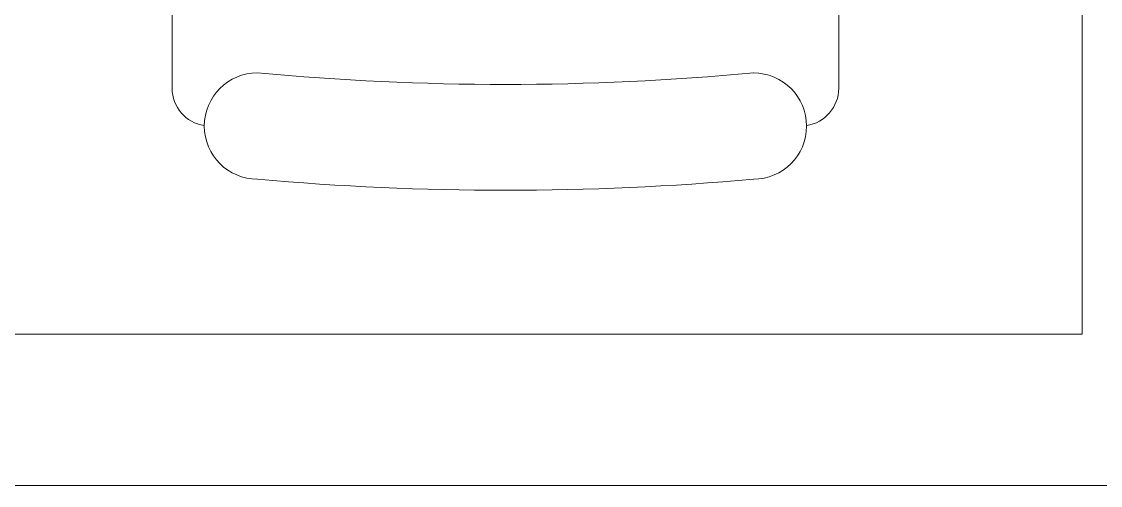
# Model space of a CAD drawing. Header units: millimetres. Extents: x 26027 to 581921, y 7230 to 233891.
# Drawn here: x 470734 to 471448, y 154760 to 155067 of the extents above; entities that cross this region are included whole.
import ezdxf

# ---------------------------------------------------------------- set-up
doc = ezdxf.new("R2010")
doc.units = ezdxf.units.MM
doc.header["$LTSCALE"] = 5
doc.layers.add('Medical Equipment and Furniture', color=163, linetype='Continuous', lineweight=0)
doc.layers.add('Walls', color=32, linetype='Continuous', lineweight=5)

# ---------------------------------------------------------------- blocks, each defined once
blk = doc.blocks.new('GF21018-P')
at = {"color": 0}
for p, q in [((-0.2207, 0.47563), (-0.2207, 0.0675)), ((0.22049, 0.47563), (0.22049, 0.0675))]:
    blk.add_line(p, q, dxfattribs=at)
for centre, radius, start, end in [((-0.16429, 0.0425), 0.03511, 90, 270), ((0, 1.84674), 1.77674, 264.69456, 275.30527), ((0.16409, 0.0425), 0.03511, 270, 90), ((-0.1957, 0.0675), 0.025, 180, 261.47208), ((0.19549, 0.0675), 0.025, 278.52792, 360), ((0, 1.83136), 1.83136, 264.85322, 275.14698)]:
    blk.add_arc(centre, radius, start, end, dxfattribs=at)

msp = doc.modelspace()

# ---------------------------------------------------------------- linework, layer by layer
at = {"layer": 'Walls'}
for p, q in [((471435.81, 154860.27, 2.36), (471435.81, 157730.27, 2.36)), ((469956.97, 154860.27, 2.36), (471435.81, 154860.27, 2.36)), ((469956.97, 154760.27, 2.36), (471585.81, 154760.27, 2.36))]:
    msp.add_line(p, q, dxfattribs=at)

# ---------------------------------------------------------------- block references
at = {"layer": 'Medical Equipment and Furniture', "extrusion": (-8.74706e-06, -2.27027e-05, 1), "xscale": 1000.000000000002, "yscale": 1000.000000000002, "zscale": 1000.000000000002, "rotation": 359.9971679684405}
msp.add_blockref('GF21018-P', (471054.17, 154955.3, -7.64), dxfattribs=at)

doc.saveas('drawing.dxf')
